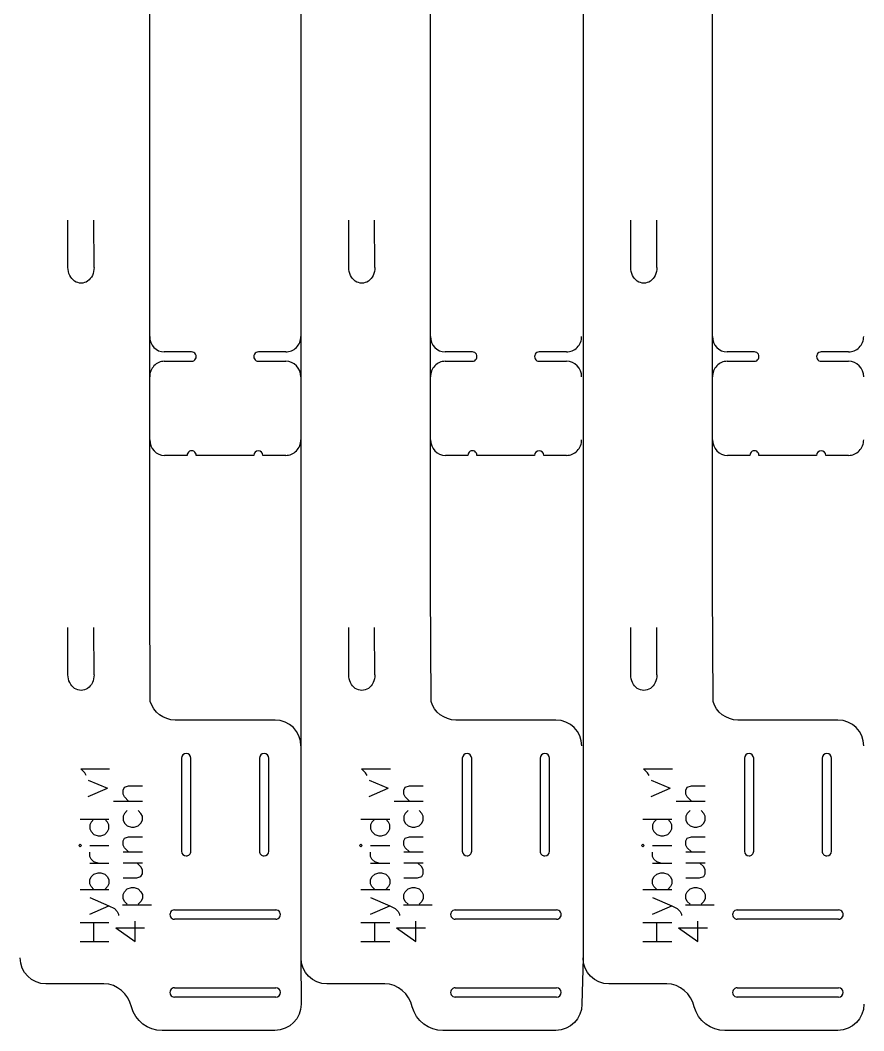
# Model space of a CAD drawing. Extents: x 8 to 984, y 25 to 710.
# Drawn here: x 658.8 to 821.2, y 321.2 to 515.8 of the extents above; entities that cross this region are included whole.
import ezdxf

# ---------------------------------------------------------------- set-up
doc = ezdxf.new("R2010")
doc.units = 0
doc.layers.add('Layer_1', color=7, linetype='CONTINUOUS')

msp = doc.modelspace()

# ---------------------------------------------------------------- linework, layer by layer
at = {"layer": 'Layer_1', "color": 7}
for p, q in [((683.7104, 406.469464), (683.7104, 656.655681)), ((737.79208, 406.469464), (737.79208, 656.655681)), ((792.10707, 406.469464), (792.10707, 656.655681)), ((712.847746, 531.722275), (712.847746, 343.774195)), ((767.162735, 531.722278), (767.162735, 343.774195)), ((691.780086, 451.933573), (686.519587, 451.933573)), ((709.899441, 451.933573), (704.638968, 451.933573)), ((745.861766, 451.933575), (740.601267, 451.933575)), ((763.981121, 451.933575), (758.720648, 451.933575)), ((800.176756, 451.933575), (794.916257, 451.933575)), ((818.29611, 451.933575), (813.035638, 451.933575)), ((686.519587, 450.133295), (691.780086, 450.133295)), ((704.638968, 450.133295), (709.899441, 450.133295)), ((740.601267, 450.133297), (745.861766, 450.133297)), ((758.720648, 450.133297), (763.981121, 450.133297)), ((794.916257, 450.133297), (800.176756, 450.133297)), ((813.035638, 450.133297), (818.29611, 450.133297)), ((690.904289, 432.029643), (686.586156, 432.029643)), ((703.762245, 432.030596), (692.656809, 432.030596)), ((709.899441, 432.030596), (705.515718, 432.030596)), ((744.985969, 432.029643), (740.667836, 432.029643)), ((757.843925, 432.030596), (746.738489, 432.030596)), ((763.981121, 432.030596), (759.597398, 432.030596)), ((799.300958, 432.029643), (794.982826, 432.029643)), ((812.158915, 432.030596), (801.053479, 432.030596)), ((818.29611, 432.030596), (813.912388, 432.030596)), ((683.821658, 384.59009), (683.7104, 406.469464)), ((737.903338, 384.590116), (737.79208, 406.469464)), ((792.218327, 384.590116), (792.10707, 406.469464)), ((707.842464, 381.076396), (688.608923, 381.076396)), ((761.924144, 381.076423), (742.690603, 381.076423)), ((816.239134, 381.076423), (797.005592, 381.076423)), ((712.847746, 343.774195), (712.847746, 335.267496)), ((767.162735, 343.774195), (767.162735, 335.267496)), ((712.847746, 335.267496), (712.877247, 326.37239)), ((767.162735, 335.267496), (766.958927, 326.37239)), ((674.905067, 330.270708), (663.7156, 330.273354)), ((728.986747, 330.270708), (717.79728, 330.273354)), ((783.301736, 330.270708), (772.112269, 330.273354)), ((707.834368, 321.310436), (686.077654, 321.266436)), ((761.916048, 321.310436), (740.159334, 321.266436)), ((816.231037, 321.310436), (794.474323, 321.266436))]:
    msp.add_line(p, q, dxfattribs=at)
at = {"layer": 'Layer_1', "color": 1}
for p, q in [((667.970205, 468.182138), (667.946658, 477.307458)), ((672.999908, 468.181741), (672.953156, 477.306453)), ((722.051885, 468.182138), (722.028338, 477.307458)), ((727.081588, 468.181741), (727.034836, 477.306453)), ((776.366875, 468.18214), (776.343327, 477.307461)), ((781.396578, 468.181744), (781.349826, 477.306455)), ((667.970205, 389.769652), (667.946658, 398.894973)), ((672.999908, 389.769255), (672.953156, 398.893967)), ((722.051885, 389.769652), (722.028338, 398.894973)), ((727.081588, 389.769255), (727.034836, 398.893967)), ((776.366875, 389.769652), (776.343327, 398.894973)), ((781.396578, 389.769255), (781.349826, 398.893967)), ((689.838388, 373.706692), (689.838388, 355.806677)), ((690.738369, 374.606673), (690.738369, 374.606673)), ((691.638375, 355.806677), (691.638375, 373.706692)), ((704.838385, 373.706692), (704.838385, 355.806677)), ((705.738391, 374.606673), (705.738391, 374.606673)), ((706.638372, 355.806677), (706.638372, 373.706692)), ((743.920068, 373.706692), (743.920068, 355.806677)), ((744.820049, 374.606673), (744.820049, 374.606673)), ((745.720055, 355.806677), (745.720055, 373.706692)), ((758.920065, 373.706692), (758.920065, 355.806677)), ((759.820071, 374.606673), (759.820071, 374.606673)), ((760.720052, 355.806677), (760.720052, 373.706692)), ((798.235058, 373.706692), (798.235058, 355.806677)), ((799.135038, 374.606673), (799.135038, 374.606673)), ((800.035045, 355.806677), (800.035045, 373.706692)), ((813.235054, 373.706692), (813.235054, 355.806677)), ((814.135061, 374.606673), (814.135061, 374.606673)), ((815.035041, 355.806677), (815.035041, 373.706692)), ((690.738369, 354.906671), (690.738369, 354.906671)), ((705.738391, 354.906671), (705.738391, 354.906671)), ((744.820049, 354.906671), (744.820049, 354.906671)), ((759.820071, 354.906671), (759.820071, 354.906671)), ((799.135038, 354.906671), (799.135038, 354.906671)), ((814.135061, 354.906671), (814.135061, 354.906671)), ((688.488378, 344.51979), (707.988382, 344.51979)), ((742.570058, 344.51979), (762.070062, 344.51979)), ((796.885048, 344.51979), (816.385051, 344.51979)), ((707.988382, 342.719751), (688.488378, 342.719751)), ((762.070062, 342.719751), (742.570058, 342.719751)), ((816.385051, 342.719751), (796.885048, 342.719751)), ((688.488378, 329.519794), (707.988382, 329.519794)), ((742.570058, 329.519794), (762.070062, 329.519794)), ((796.885048, 329.519794), (816.385051, 329.519794)), ((707.988382, 327.719781), (688.488378, 327.719781)), ((762.070062, 327.719781), (742.570058, 327.719781)), ((816.385051, 327.719781), (796.885048, 327.719781))]:
    msp.add_line(p, q, dxfattribs=at)
at = {"layer": 'Layer_1', "color": 5}
for p, q in [((671.216802, 370.906924), (670.423052, 371.700674)), ((670.423052, 371.700674), (675.979302, 371.700674)), ((725.298482, 370.906924), (724.504732, 371.700674)), ((724.504732, 371.700674), (730.060982, 371.700674)), ((779.613471, 370.906924), (778.819721, 371.700674)), ((778.819721, 371.700674), (784.375971, 371.700674)), ((671.481385, 370.377758), (671.216802, 370.906924)), ((725.563065, 370.377758), (725.298482, 370.906924)), ((779.878055, 370.377758), (779.613471, 370.906924)), ((671.86847, 369.515481), (675.572637, 367.927981)), ((671.86847, 366.340481), (675.572637, 367.927981)), ((678.58804, 367.593203), (678.852624, 368.122344)), ((678.852624, 368.122344), (679.646374, 368.386953)), ((679.646374, 368.386953), (682.292207, 368.386953)), ((725.95015, 369.515481), (729.654317, 367.927981)), ((725.95015, 366.340481), (729.654317, 367.927981)), ((732.66972, 367.593203), (732.934304, 368.122344)), ((732.934304, 368.122344), (733.728054, 368.386953)), ((733.728054, 368.386953), (736.373887, 368.386953)), ((780.26514, 369.515481), (783.969307, 367.927981)), ((780.26514, 366.340481), (783.969307, 367.927981)), ((786.98471, 367.593203), (787.249293, 368.122344)), ((787.249293, 368.122344), (788.043043, 368.386953)), ((788.043043, 368.386953), (790.688877, 368.386953)), ((678.58804, 366.799453), (678.58804, 367.593203)), ((678.852624, 366.270287), (678.58804, 366.799453)), ((679.646374, 365.476537), (678.852624, 366.270287)), ((732.66972, 366.799453), (732.66972, 367.593203)), ((732.934304, 366.270287), (732.66972, 366.799453)), ((733.728054, 365.476537), (732.934304, 366.270287)), ((786.98471, 366.799453), (786.98471, 367.593203)), ((787.249293, 366.270287), (786.98471, 366.799453)), ((788.043043, 365.476537), (787.249293, 366.270287)), ((676.735957, 365.476537), (682.292207, 365.476537)), ((730.817637, 365.476537), (736.373887, 365.476537)), ((785.132627, 365.476537), (790.688877, 365.476537)), ((670.311821, 361.964272), (675.868071, 361.964272)), ((672.957654, 361.964272), (672.428487, 361.435106)), ((675.603488, 361.435106), (675.074321, 361.964272)), ((678.852624, 363.095287), (678.58804, 362.566094)), ((678.58804, 362.566094), (678.58804, 361.772344)), ((679.38179, 363.624453), (678.852624, 363.095287)), ((682.027624, 363.095287), (681.498457, 363.624453)), ((682.292207, 362.566094), (682.027624, 363.095287)), ((682.292207, 361.772344), (682.292207, 362.566094)), ((724.393501, 361.964272), (729.949751, 361.964272)), ((727.039334, 361.964272), (726.510168, 361.435106)), ((729.685168, 361.435106), (729.156001, 361.964272)), ((732.934304, 363.095287), (732.66972, 362.566094)), ((732.66972, 362.566094), (732.66972, 361.772344)), ((733.46347, 363.624453), (732.934304, 363.095287)), ((736.109304, 363.095287), (735.580137, 363.624453)), ((736.373887, 362.566094), (736.109304, 363.095287)), ((736.373887, 361.772344), (736.373887, 362.566094)), ((778.70849, 361.964272), (784.26474, 361.964272)), ((781.354324, 361.964272), (780.825157, 361.435106)), ((784.000157, 361.435106), (783.47099, 361.964272)), ((787.249293, 363.095287), (786.98471, 362.566094)), ((786.98471, 362.566094), (786.98471, 361.772344)), ((787.77846, 363.624453), (787.249293, 363.095287)), ((790.424293, 363.095287), (789.895127, 363.624453)), ((790.688877, 362.566094), (790.424293, 363.095287)), ((790.688877, 361.772344), (790.688877, 362.566094)), ((672.428487, 361.435106), (672.163904, 360.905913)), ((672.163904, 360.905913), (672.163904, 360.112163)), ((672.163904, 360.112163), (672.428487, 359.583022)), ((675.868071, 360.905913), (675.603488, 361.435106)), ((675.603488, 359.583022), (675.868071, 360.112163)), ((675.868071, 360.112163), (675.868071, 360.905913)), ((678.58804, 361.772344), (678.852624, 361.243203)), ((678.852624, 361.243203), (679.38179, 360.714037)), ((679.38179, 360.714037), (680.17554, 360.449453)), ((680.17554, 360.449453), (680.704707, 360.449453)), ((680.704707, 360.449453), (681.498457, 360.714037)), ((681.498457, 360.714037), (682.027624, 361.243203)), ((682.027624, 361.243203), (682.292207, 361.772344)), ((726.510168, 361.435106), (726.245584, 360.905913)), ((726.245584, 360.905913), (726.245584, 360.112163)), ((726.245584, 360.112163), (726.510168, 359.583022)), ((729.949751, 360.905913), (729.685168, 361.435106)), ((729.685168, 359.583022), (729.949751, 360.112163)), ((729.949751, 360.112163), (729.949751, 360.905913)), ((732.66972, 361.772344), (732.934304, 361.243203)), ((732.934304, 361.243203), (733.46347, 360.714037)), ((733.46347, 360.714037), (734.25722, 360.449453)), ((734.25722, 360.449453), (734.786387, 360.449453)), ((734.786387, 360.449453), (735.580137, 360.714037)), ((735.580137, 360.714037), (736.109304, 361.243203)), ((736.109304, 361.243203), (736.373887, 361.772344)), ((780.825157, 361.435106), (780.560574, 360.905913)), ((780.560574, 360.905913), (780.560574, 360.112163)), ((780.560574, 360.112163), (780.825157, 359.583022)), ((784.26474, 360.905913), (784.000157, 361.435106)), ((784.000157, 359.583022), (784.26474, 360.112163)), ((784.26474, 360.112163), (784.26474, 360.905913)), ((786.98471, 361.772344), (787.249293, 361.243203)), ((787.249293, 361.243203), (787.77846, 360.714037)), ((787.77846, 360.714037), (788.57221, 360.449453)), ((788.57221, 360.449453), (789.101377, 360.449453)), ((789.101377, 360.449453), (789.895127, 360.714037)), ((789.895127, 360.714037), (790.424293, 361.243203)), ((790.424293, 361.243203), (790.688877, 361.772344)), ((672.428487, 359.583022), (672.957654, 359.053856)), ((672.957654, 359.053856), (673.751404, 358.789272)), ((673.751404, 358.789272), (674.280571, 358.789272)), ((674.280571, 358.789272), (675.074321, 359.053856)), ((675.074321, 359.053856), (675.603488, 359.583022)), ((678.58804, 357.803594), (678.852624, 358.332787)), ((678.852624, 358.332787), (679.646374, 358.597344)), ((679.646374, 358.597344), (682.292207, 358.597344)), ((726.510168, 359.583022), (727.039334, 359.053856)), ((727.039334, 359.053856), (727.833084, 358.789272)), ((727.833084, 358.789272), (728.362251, 358.789272)), ((728.362251, 358.789272), (729.156001, 359.053856)), ((729.156001, 359.053856), (729.685168, 359.583022)), ((732.66972, 357.803594), (732.934304, 358.332787)), ((732.934304, 358.332787), (733.728054, 358.597344)), ((733.728054, 358.597344), (736.373887, 358.597344)), ((780.825157, 359.583022), (781.354324, 359.053856)), ((781.354324, 359.053856), (782.148074, 358.789272)), ((782.148074, 358.789272), (782.67724, 358.789272)), ((782.67724, 358.789272), (783.47099, 359.053856)), ((783.47099, 359.053856), (784.000157, 359.583022)), ((786.98471, 357.803594), (787.249293, 358.332787)), ((787.249293, 358.332787), (788.043043, 358.597344)), ((788.043043, 358.597344), (790.688877, 358.597344)), ((670.311821, 357.201772), (670.047238, 356.937163)), ((670.047238, 356.937163), (670.311821, 356.672606)), ((670.576404, 356.937163), (670.311821, 357.201772)), ((670.311821, 356.672606), (670.576404, 356.937163)), ((672.163904, 356.937163), (675.868071, 356.937163)), ((678.58804, 357.009844), (678.58804, 357.803594)), ((678.852624, 356.480703), (678.58804, 357.009844)), ((679.646374, 355.686953), (678.852624, 356.480703)), ((724.393501, 357.201772), (724.128918, 356.937163)), ((724.128918, 356.937163), (724.393501, 356.672606)), ((724.658084, 356.937163), (724.393501, 357.201772)), ((724.393501, 356.672606), (724.658084, 356.937163)), ((726.245584, 356.937163), (729.949751, 356.937163)), ((732.66972, 357.009844), (732.66972, 357.803594)), ((732.934304, 356.480703), (732.66972, 357.009844)), ((733.728054, 355.686953), (732.934304, 356.480703)), ((778.70849, 357.201772), (778.443907, 356.937163)), ((778.443907, 356.937163), (778.70849, 356.672606)), ((778.973074, 356.937163), (778.70849, 357.201772)), ((778.70849, 356.672606), (778.973074, 356.937163)), ((780.560574, 356.937163), (784.26474, 356.937163)), ((786.98471, 357.009844), (786.98471, 357.803594)), ((787.249293, 356.480703), (786.98471, 357.009844)), ((788.043043, 355.686953), (787.249293, 356.480703)), ((672.163904, 354.820522), (672.163904, 355.614272)), ((672.428487, 354.291356), (672.163904, 354.820522)), ((672.957654, 353.762163), (672.428487, 354.291356)), ((678.58804, 355.686953), (682.292207, 355.686953)), ((726.245584, 354.820522), (726.245584, 355.614272)), ((726.510168, 354.291356), (726.245584, 354.820522)), ((727.039334, 353.762163), (726.510168, 354.291356)), ((732.66972, 355.686953), (736.373887, 355.686953)), ((780.560574, 354.820522), (780.560574, 355.614272)), ((780.825157, 354.291356), (780.560574, 354.820522)), ((781.354324, 353.762163), (780.825157, 354.291356)), ((786.98471, 355.686953), (790.688877, 355.686953)), ((672.163904, 353.497606), (675.868071, 353.497606)), ((673.751404, 353.497606), (672.957654, 353.762163)), ((678.58804, 353.570287), (682.292207, 353.570287)), ((682.027624, 352.776537), (681.233874, 353.570287)), ((682.292207, 352.247344), (682.027624, 352.776537)), ((682.292207, 351.453594), (682.292207, 352.247344)), ((726.245584, 353.497606), (729.949751, 353.497606)), ((727.833084, 353.497606), (727.039334, 353.762163)), ((732.66972, 353.570287), (736.373887, 353.570287)), ((736.109304, 352.776537), (735.315554, 353.570287)), ((736.373887, 352.247344), (736.109304, 352.776537)), ((736.373887, 351.453594), (736.373887, 352.247344)), ((780.560574, 353.497606), (784.26474, 353.497606)), ((782.148074, 353.497606), (781.354324, 353.762163)), ((786.98471, 353.570287), (790.688877, 353.570287)), ((790.424293, 352.776537), (789.630543, 353.570287)), ((790.688877, 352.247344), (790.424293, 352.776537)), ((790.688877, 351.453594), (790.688877, 352.247344)), ((672.163904, 350.322606), (672.428487, 350.851772)), ((672.163904, 349.528856), (672.163904, 350.322606)), ((672.428487, 350.851772), (672.957654, 351.380913)), ((672.957654, 351.380913), (673.751404, 351.645522)), ((673.751404, 351.645522), (674.280571, 351.645522)), ((674.280571, 351.645522), (675.074321, 351.380913)), ((675.074321, 351.380913), (675.603488, 350.851772)), ((675.603488, 350.851772), (675.868071, 350.322606)), ((675.868071, 350.322606), (675.868071, 349.528856)), ((678.58804, 350.659844), (681.233874, 350.659844)), ((681.233874, 350.659844), (682.027624, 350.924453)), ((682.027624, 350.924453), (682.292207, 351.453594)), ((726.245584, 350.322606), (726.510168, 350.851772)), ((726.245584, 349.528856), (726.245584, 350.322606)), ((726.510168, 350.851772), (727.039334, 351.380913)), ((727.039334, 351.380913), (727.833084, 351.645522)), ((727.833084, 351.645522), (728.362251, 351.645522)), ((728.362251, 351.645522), (729.156001, 351.380913)), ((729.156001, 351.380913), (729.685168, 350.851772)), ((729.685168, 350.851772), (729.949751, 350.322606)), ((729.949751, 350.322606), (729.949751, 349.528856)), ((732.66972, 350.659844), (735.315554, 350.659844)), ((735.315554, 350.659844), (736.109304, 350.924453)), ((736.109304, 350.924453), (736.373887, 351.453594)), ((780.560574, 350.322606), (780.825157, 350.851772)), ((780.560574, 349.528856), (780.560574, 350.322606)), ((780.825157, 350.851772), (781.354324, 351.380913)), ((781.354324, 351.380913), (782.148074, 351.645522)), ((782.148074, 351.645522), (782.67724, 351.645522)), ((782.67724, 351.645522), (783.47099, 351.380913)), ((783.47099, 351.380913), (784.000157, 350.851772)), ((784.000157, 350.851772), (784.26474, 350.322606)), ((784.26474, 350.322606), (784.26474, 349.528856)), ((786.98471, 350.659844), (789.630543, 350.659844)), ((789.630543, 350.659844), (790.424293, 350.924453)), ((790.424293, 350.924453), (790.688877, 351.453594)), ((670.311821, 348.470522), (675.868071, 348.470522)), ((672.428487, 348.999663), (672.163904, 349.528856)), ((672.957654, 348.470522), (672.428487, 348.999663)), ((675.603488, 348.999663), (675.074321, 348.470522)), ((675.868071, 349.528856), (675.603488, 348.999663)), ((678.852624, 348.014037), (679.38179, 348.543203)), ((679.38179, 348.543203), (680.17554, 348.807787)), ((680.17554, 348.807787), (680.704707, 348.807787)), ((680.704707, 348.807787), (681.498457, 348.543203)), ((681.498457, 348.543203), (682.027624, 348.014037)), ((724.393501, 348.470522), (729.949751, 348.470522)), ((726.510168, 348.999663), (726.245584, 349.528856)), ((727.039334, 348.470522), (726.510168, 348.999663)), ((729.685168, 348.999663), (729.156001, 348.470522)), ((729.949751, 349.528856), (729.685168, 348.999663)), ((732.934304, 348.014037), (733.46347, 348.543203)), ((733.46347, 348.543203), (734.25722, 348.807787)), ((734.25722, 348.807787), (734.786387, 348.807787)), ((734.786387, 348.807787), (735.580137, 348.543203)), ((735.580137, 348.543203), (736.109304, 348.014037)), ((778.70849, 348.470522), (784.26474, 348.470522)), ((780.825157, 348.999663), (780.560574, 349.528856)), ((781.354324, 348.470522), (780.825157, 348.999663)), ((784.000157, 348.999663), (783.47099, 348.470522)), ((784.26474, 349.528856), (784.000157, 348.999663)), ((787.249293, 348.014037), (787.77846, 348.543203)), ((787.77846, 348.543203), (788.57221, 348.807787)), ((788.57221, 348.807787), (789.101377, 348.807787)), ((789.101377, 348.807787), (789.895127, 348.543203)), ((789.895127, 348.543203), (790.424293, 348.014037)), ((672.163904, 346.883022), (675.868071, 345.295522)), ((678.58804, 347.484844), (678.852624, 348.014037)), ((678.58804, 346.691094), (678.58804, 347.484844)), ((678.852624, 346.161953), (678.58804, 346.691094)), ((682.027624, 348.014037), (682.292207, 347.484844)), ((682.292207, 346.691094), (682.027624, 346.161953)), ((682.292207, 347.484844), (682.292207, 346.691094)), ((726.245584, 346.883022), (729.949751, 345.295522)), ((732.66972, 347.484844), (732.934304, 348.014037)), ((732.66972, 346.691094), (732.66972, 347.484844)), ((732.934304, 346.161953), (732.66972, 346.691094)), ((736.109304, 348.014037), (736.373887, 347.484844)), ((736.373887, 346.691094), (736.109304, 346.161953)), ((736.373887, 347.484844), (736.373887, 346.691094)), ((780.560574, 346.883022), (784.26474, 345.295522)), ((786.98471, 347.484844), (787.249293, 348.014037)), ((786.98471, 346.691094), (786.98471, 347.484844)), ((787.249293, 346.161953), (786.98471, 346.691094)), ((790.424293, 348.014037), (790.688877, 347.484844)), ((790.688877, 346.691094), (790.424293, 346.161953)), ((790.688877, 347.484844), (790.688877, 346.691094)), ((672.163904, 343.708022), (675.868071, 345.295522)), ((675.868071, 345.295522), (676.926404, 344.766356)), ((676.926404, 344.766356), (677.455571, 344.237163)), ((678.47681, 345.521529), (684.03306, 345.521529)), ((679.38179, 345.632787), (678.852624, 346.161953)), ((682.027624, 346.161953), (681.498457, 345.632787)), ((726.245584, 343.708022), (729.949751, 345.295522)), ((729.949751, 345.295522), (731.008084, 344.766356)), ((731.008084, 344.766356), (731.537251, 344.237163)), ((732.55849, 345.521529), (738.11474, 345.521529)), ((733.46347, 345.632787), (732.934304, 346.161953)), ((736.109304, 346.161953), (735.580137, 345.632787)), ((780.560574, 343.708022), (784.26474, 345.295522)), ((784.26474, 345.295522), (785.323074, 344.766356)), ((785.323074, 344.766356), (785.85224, 344.237163)), ((786.873479, 345.521529), (792.429729, 345.521529)), ((787.77846, 345.632787), (787.249293, 346.161953)), ((790.424293, 346.161953), (789.895127, 345.632787)), ((677.455571, 344.237163), (677.720154, 343.708022)), ((677.720154, 343.708022), (677.720154, 343.443413)), ((731.537251, 344.237163), (731.801834, 343.708022)), ((731.801834, 343.708022), (731.801834, 343.443413)), ((785.85224, 344.237163), (786.116824, 343.708022)), ((786.116824, 343.708022), (786.116824, 343.443413)), ((670.311821, 342.120522), (675.868071, 342.120522)), ((672.957654, 338.416356), (672.957654, 342.120522)), ((677.180907, 341.047425), (680.885074, 338.401565)), ((677.180907, 341.047425), (682.737157, 341.047425)), ((680.885074, 338.401565), (680.885074, 342.370315)), ((724.393501, 342.120522), (729.949751, 342.120522)), ((727.039334, 338.416356), (727.039334, 342.120522)), ((731.262587, 341.047425), (734.966754, 338.401565)), ((731.262587, 341.047425), (736.818837, 341.047425)), ((734.966754, 338.401565), (734.966754, 342.370315)), ((778.70849, 342.120522), (784.26474, 342.120522)), ((781.354324, 338.416356), (781.354324, 342.120522)), ((785.577576, 341.047425), (789.281743, 338.401565)), ((785.577576, 341.047425), (791.133826, 341.047425)), ((789.281743, 338.401565), (789.281743, 342.370315)), ((670.311821, 338.416356), (675.868071, 338.416356)), ((724.393501, 338.416356), (729.949751, 338.416356)), ((778.70849, 338.416356), (784.26474, 338.416356))]:
    msp.add_line(p, q, dxfattribs=at)
at = {"layer": 'Layer_1', "color": 1}
for points in [[(669.227479, 465.579696), (668.449366, 466.116139), (667.970205, 467.107559), (667.970205, 468.180471)], [(672.999908, 468.180444), (672.999908, 467.107506), (672.520562, 466.116139), (671.742423, 465.579696)], [(723.309159, 465.579696), (722.531046, 466.116139), (722.051885, 467.107559), (722.051885, 468.180471)], [(727.081588, 468.180444), (727.081588, 467.107506), (726.602242, 466.116139), (725.824103, 465.579696)], [(777.624149, 465.579699), (776.846035, 466.116142), (776.366875, 467.107562), (776.366875, 468.180474)], [(781.396578, 468.180447), (781.396578, 467.107509), (780.917232, 466.116142), (780.139093, 465.579699)], [(671.742423, 465.579696), (670.96431, 465.043227), (670.005619, 465.043227), (669.227479, 465.579696)], [(725.824103, 465.579696), (725.04599, 465.043227), (724.087299, 465.043227), (723.309159, 465.579696)], [(780.139093, 465.579699), (779.360979, 465.04323), (778.402288, 465.04323), (777.624149, 465.579699)], [(669.227479, 387.167211), (668.449339, 387.703653), (667.970205, 388.695074), (667.970205, 389.767985)], [(672.999908, 389.767933), (672.999908, 388.695021), (672.520562, 387.703653), (671.742423, 387.167211)], [(723.309159, 387.167211), (722.531019, 387.703653), (722.051885, 388.695074), (722.051885, 389.767985)], [(727.081588, 389.767933), (727.081588, 388.695021), (726.602242, 387.703653), (725.824103, 387.167211)], [(777.624149, 387.167211), (776.846009, 387.703653), (776.366875, 388.695074), (776.366875, 389.767985)], [(781.396578, 389.767933), (781.396578, 388.695021), (780.917232, 387.703653), (780.139093, 387.167211)], [(671.742423, 387.167211), (670.96431, 386.630741), (670.005619, 386.630741), (669.227479, 387.167211)], [(725.824103, 387.167211), (725.04599, 386.630741), (724.087299, 386.630741), (723.309159, 387.167211)], [(780.139093, 387.167211), (779.360979, 386.630741), (778.402288, 386.630741), (777.624149, 387.167211)], [(690.738369, 374.606673), (690.241322, 374.606646), (689.838388, 374.203712), (689.838388, 373.706692)], [(691.638375, 373.706692), (691.638349, 374.203739), (691.235415, 374.606673), (690.738369, 374.606673)], [(705.738391, 374.606673), (705.241345, 374.606673), (704.838385, 374.203739), (704.838385, 373.706692)], [(706.638372, 373.706692), (706.638345, 374.203712), (706.235411, 374.606646), (705.738391, 374.606673)], [(744.820049, 374.606673), (744.323002, 374.606646), (743.920068, 374.203712), (743.920068, 373.706692)], [(745.720055, 373.706692), (745.720029, 374.203739), (745.317095, 374.606673), (744.820049, 374.606673)], [(759.820071, 374.606673), (759.323025, 374.606673), (758.920065, 374.203739), (758.920065, 373.706692)], [(760.720052, 373.706692), (760.720025, 374.203712), (760.317091, 374.606646), (759.820071, 374.606673)], [(799.135038, 374.606673), (798.637992, 374.606646), (798.235058, 374.203712), (798.235058, 373.706692)], [(800.035045, 373.706692), (800.035018, 374.203739), (799.632084, 374.606673), (799.135038, 374.606673)], [(814.135061, 374.606673), (813.638015, 374.606673), (813.235054, 374.203739), (813.235054, 373.706692)], [(815.035041, 373.706692), (815.035015, 374.203712), (814.632081, 374.606646), (814.135061, 374.606673)], [(689.838388, 355.806677), (689.838388, 355.309605), (690.241322, 354.906671), (690.738369, 354.906671)], [(690.738369, 354.906671), (690.977049, 354.906644), (691.205967, 355.001471), (691.374771, 355.170249)], [(691.374771, 355.170249), (691.543549, 355.339053), (691.638375, 355.56797), (691.638375, 355.806677)], [(704.838385, 355.806677), (704.838385, 355.56797), (704.933185, 355.339053), (705.101989, 355.170249)], [(705.101989, 355.170249), (705.270767, 355.001471), (705.499684, 354.906644), (705.738391, 354.906671)], [(705.738391, 354.906671), (706.235438, 354.906671), (706.638372, 355.309605), (706.638372, 355.806677)], [(743.920068, 355.806677), (743.920068, 355.309605), (744.323002, 354.906671), (744.820049, 354.906671)], [(744.820049, 354.906671), (745.058729, 354.906644), (745.287647, 355.001471), (745.456451, 355.170249)], [(745.456451, 355.170249), (745.625229, 355.339053), (745.720055, 355.56797), (745.720055, 355.806677)], [(758.920065, 355.806677), (758.920065, 355.56797), (759.014865, 355.339053), (759.183669, 355.170249)], [(759.183669, 355.170249), (759.352447, 355.001471), (759.581364, 354.906644), (759.820071, 354.906671)], [(759.820071, 354.906671), (760.317118, 354.906671), (760.720052, 355.309605), (760.720052, 355.806677)], [(798.235058, 355.806677), (798.235058, 355.309605), (798.637992, 354.906671), (799.135038, 354.906671)], [(799.135038, 354.906671), (799.373719, 354.906644), (799.602636, 355.001471), (799.77144, 355.170249)], [(799.77144, 355.170249), (799.940218, 355.339053), (800.035045, 355.56797), (800.035045, 355.806677)], [(813.235054, 355.806677), (813.235054, 355.56797), (813.329855, 355.339053), (813.498659, 355.170249)], [(813.498659, 355.170249), (813.667436, 355.001471), (813.896354, 354.906644), (814.135061, 354.906671)], [(814.135061, 354.906671), (814.632107, 354.906671), (815.035041, 355.309605), (815.035041, 355.806677)], [(688.488378, 344.51979), (688.16683, 344.51979), (687.869703, 344.348235), (687.708942, 344.069761)], [(708.767791, 344.069761), (708.60703, 344.348235), (708.309903, 344.51979), (707.988382, 344.51979)], [(742.570058, 344.51979), (742.24851, 344.51979), (741.951383, 344.348235), (741.790622, 344.069761)], [(762.849471, 344.069761), (762.68871, 344.348235), (762.391583, 344.51979), (762.070062, 344.51979)], [(796.885048, 344.51979), (796.5635, 344.51979), (796.266373, 344.348235), (796.105612, 344.069761)], [(817.164461, 344.069761), (817.0037, 344.348235), (816.706573, 344.51979), (816.385051, 344.51979)], [(687.708942, 344.069761), (687.548181, 343.791313), (687.548181, 343.448228), (687.708942, 343.16978)], [(687.708942, 343.16978), (687.869703, 342.891306), (688.16683, 342.719751), (688.488378, 342.719751)], [(707.988382, 342.719751), (708.309903, 342.719751), (708.60703, 342.891306), (708.767791, 343.16978)], [(708.767791, 343.16978), (708.928579, 343.448228), (708.928579, 343.791313), (708.767791, 344.069761)], [(741.790622, 344.069761), (741.629861, 343.791313), (741.629861, 343.448228), (741.790622, 343.16978)], [(741.790622, 343.16978), (741.951383, 342.891306), (742.24851, 342.719751), (742.570058, 342.719751)], [(762.070062, 342.719751), (762.391583, 342.719751), (762.68871, 342.891306), (762.849471, 343.16978)], [(762.849471, 343.16978), (763.010259, 343.448228), (763.010259, 343.791313), (762.849471, 344.069761)], [(796.105612, 344.069761), (795.944851, 343.791313), (795.944851, 343.448228), (796.105612, 343.16978)], [(796.105612, 343.16978), (796.266373, 342.891306), (796.5635, 342.719751), (796.885048, 342.719751)], [(816.385051, 342.719751), (816.706573, 342.719751), (817.0037, 342.891306), (817.164461, 343.16978)], [(817.164461, 343.16978), (817.325248, 343.448228), (817.325248, 343.791313), (817.164461, 344.069761)], [(687.708942, 329.069791), (687.548181, 328.791317), (687.548181, 328.448231), (687.708942, 328.169784)], [(688.488378, 329.519794), (688.16683, 329.519794), (687.869703, 329.348238), (687.708942, 329.069791)], [(708.888388, 328.619787), (708.888388, 329.116834), (708.485428, 329.519794), (707.988382, 329.519794)], [(741.790622, 329.069791), (741.629861, 328.791317), (741.629861, 328.448231), (741.790622, 328.169784)], [(742.570058, 329.519794), (742.24851, 329.519794), (741.951383, 329.348238), (741.790622, 329.069791)], [(762.970068, 328.619787), (762.970068, 329.116834), (762.567108, 329.519794), (762.070062, 329.519794)], [(796.105612, 329.069791), (795.944851, 328.791317), (795.944851, 328.448231), (796.105612, 328.169784)], [(796.885048, 329.519794), (796.5635, 329.519794), (796.266373, 329.348238), (796.105612, 329.069791)], [(817.285058, 328.619787), (817.285058, 329.116834), (816.882097, 329.519794), (816.385051, 329.519794)], [(687.708942, 328.169784), (687.869703, 327.89131), (688.16683, 327.719781), (688.488378, 327.719781)], [(707.988382, 327.719781), (708.485428, 327.719781), (708.888388, 328.122715), (708.888388, 328.619787)], [(741.790622, 328.169784), (741.951383, 327.89131), (742.24851, 327.719781), (742.570058, 327.719781)], [(762.070062, 327.719781), (762.567108, 327.719781), (762.970068, 328.122715), (762.970068, 328.619787)], [(796.105612, 328.169784), (796.266373, 327.89131), (796.5635, 327.719781), (796.885048, 327.719781)], [(816.385051, 327.719781), (816.882097, 327.719781), (817.285058, 328.122715), (817.285058, 328.619787)]]:
    msp.add_open_spline(points, degree=3, dxfattribs=at)
at = {"layer": 'Layer_1', "color": 7}
for points in [[(683.706008, 454.936408), (683.706008, 453.278291), (684.966774, 451.934126), (686.521995, 451.934128)], [(711.965942, 452.812384), (712.514, 453.375078), (712.821922, 454.138256), (712.821922, 454.934027)], [(737.787688, 454.936411), (737.787688, 453.278294), (739.048454, 451.934128), (740.603675, 451.934131)], [(766.047622, 452.812386), (766.59568, 453.375081), (766.903602, 454.138258), (766.903602, 454.93403)], [(792.102678, 454.936411), (792.102678, 453.278294), (793.363444, 451.934128), (794.918665, 451.934131)], [(820.362612, 452.812386), (820.91067, 453.375081), (821.218592, 454.138258), (821.218592, 454.93403)], [(692.539361, 451.483503), (692.382754, 451.762006), (692.0933, 451.933573), (691.780086, 451.933573)], [(692.539361, 450.583364), (692.695968, 450.861867), (692.695968, 451.205), (692.539361, 451.483503)], [(703.879667, 451.483503), (703.72306, 451.205), (703.72306, 450.861867), (703.879667, 450.583364)], [(704.638968, 451.933573), (704.325728, 451.933573), (704.0363, 451.762006), (703.879667, 451.483503)], [(709.899441, 451.933573), (710.674511, 451.93357), (711.417858, 452.249689), (711.965942, 452.812384)], [(746.621041, 451.483506), (746.464434, 451.762009), (746.17498, 451.933575), (745.861766, 451.933575)], [(746.621041, 450.583367), (746.777648, 450.86187), (746.777648, 451.205003), (746.621041, 451.483506)], [(757.961347, 451.483506), (757.80474, 451.205003), (757.80474, 450.86187), (757.961347, 450.583367)], [(758.720648, 451.933575), (758.407408, 451.933575), (758.11798, 451.762009), (757.961347, 451.483506)], [(763.981121, 451.933575), (764.756191, 451.933573), (765.499538, 452.249691), (766.047622, 452.812386)], [(800.93603, 451.483506), (800.779424, 451.762009), (800.489969, 451.933575), (800.176756, 451.933575)], [(800.93603, 450.583367), (801.092637, 450.86187), (801.092637, 451.205003), (800.93603, 451.483506)], [(812.276337, 451.483506), (812.11973, 451.205003), (812.11973, 450.86187), (812.276337, 450.583367)], [(813.035638, 451.933575), (812.722398, 451.933575), (812.43297, 451.762009), (812.276337, 451.483506)], [(818.29611, 451.933575), (819.071181, 451.933573), (819.814527, 452.249691), (820.362612, 452.812386)], [(686.521995, 450.132766), (685.775129, 450.132768), (685.058876, 449.816454), (684.530767, 449.25341)], [(691.780086, 450.133295), (692.0933, 450.133295), (692.382754, 450.304861), (692.539361, 450.583364)], [(703.879667, 450.583364), (704.0363, 450.304861), (704.325728, 450.133295), (704.638968, 450.133295)], [(712.821922, 447.132867), (712.821896, 448.789963), (711.513478, 450.133297), (709.899441, 450.133295)], [(740.603675, 450.132768), (739.856809, 450.132771), (739.140556, 449.816456), (738.612447, 449.253412)], [(745.861766, 450.133297), (746.17498, 450.133297), (746.464434, 450.304864), (746.621041, 450.583367)], [(757.961347, 450.583367), (758.11798, 450.304864), (758.407408, 450.133297), (758.720648, 450.133297)], [(766.903602, 447.132869), (766.903576, 448.789965), (765.595158, 450.1333), (763.981121, 450.133297)], [(794.918665, 450.132768), (794.171799, 450.132771), (793.455545, 449.816456), (792.927437, 449.253412)], [(800.176756, 450.133297), (800.489969, 450.133297), (800.779424, 450.304864), (800.93603, 450.583367)], [(812.276337, 450.583367), (812.43297, 450.304864), (812.722398, 450.133297), (813.035638, 450.133297)], [(821.218592, 447.132869), (821.218565, 448.789965), (819.910148, 450.1333), (818.29611, 450.133297)], [(684.530767, 449.25341), (684.002685, 448.690368), (683.706008, 447.92672), (683.706008, 447.130459)], [(738.612447, 449.253412), (738.084365, 448.690371), (737.787688, 447.926723), (737.787688, 447.130462)], [(792.927437, 449.253412), (792.399355, 448.690371), (792.102678, 447.926723), (792.102678, 447.130462)], [(683.707437, 435.032003), (683.70741, 433.373832), (684.996275, 432.029643), (686.586156, 432.029643)], [(711.965942, 432.909383), (712.514, 433.472099), (712.821922, 434.235263), (712.821922, 435.03105)], [(737.789117, 435.032003), (737.78909, 433.373859), (739.077955, 432.029643), (740.667836, 432.029643)], [(766.047622, 432.909409), (766.59568, 433.472099), (766.903602, 434.235263), (766.903602, 435.03105)], [(792.104106, 435.032003), (792.10408, 433.373859), (793.392945, 432.029643), (794.982826, 432.029643)], [(820.362612, 432.909409), (820.91067, 433.472099), (821.218592, 434.235263), (821.218592, 435.03105)], [(691.341671, 432.810138), (691.070421, 432.649324), (690.90331, 432.35217), (690.90331, 432.030596)], [(692.218421, 432.810138), (691.94717, 432.970925), (691.612949, 432.970925), (691.341671, 432.810138)], [(692.656783, 432.030596), (692.656783, 432.35217), (692.489699, 432.649324), (692.218421, 432.810138)], [(704.638968, 432.927004), (704.156183, 432.927004), (703.764229, 432.526266), (703.762245, 432.030596)], [(705.515718, 432.030596), (705.513072, 432.526266), (705.12178, 432.927004), (704.638968, 432.927004)], [(709.899441, 432.030596), (710.674511, 432.030569), (711.417858, 432.346693), (711.965942, 432.909383)], [(745.423351, 432.810138), (745.152101, 432.649324), (744.98499, 432.35217), (744.98499, 432.030596)], [(746.300101, 432.810138), (746.02885, 432.970925), (745.694629, 432.970925), (745.423351, 432.810138)], [(746.738463, 432.030596), (746.738463, 432.35217), (746.571379, 432.649324), (746.300101, 432.810138)], [(758.720648, 432.927004), (758.237863, 432.927004), (757.845909, 432.526266), (757.843925, 432.030596)], [(759.597398, 432.030596), (759.594752, 432.526266), (759.20346, 432.927004), (758.720648, 432.927004)], [(763.981121, 432.030596), (764.756191, 432.030596), (765.499538, 432.346693), (766.047622, 432.909409)], [(799.738341, 432.810138), (799.46709, 432.649324), (799.299979, 432.35217), (799.299979, 432.030596)], [(800.615091, 432.810138), (800.34384, 432.970925), (800.009618, 432.970925), (799.738341, 432.810138)], [(801.053452, 432.030596), (801.053452, 432.35217), (800.886368, 432.649324), (800.615091, 432.810138)], [(813.035638, 432.927004), (812.552853, 432.927004), (812.160899, 432.526266), (812.158915, 432.030596)], [(813.912388, 432.030596), (813.909742, 432.526266), (813.51845, 432.927004), (813.035638, 432.927004)], [(818.29611, 432.030596), (819.071181, 432.030596), (819.814527, 432.346693), (820.362612, 432.909409)], [(688.608922, 381.071449), (686.332421, 381.071449), (684.423823, 382.578806), (683.814884, 384.65314)], [(742.690603, 381.071449), (740.414101, 381.071449), (738.505503, 382.578833), (737.896564, 384.65314)], [(797.005592, 381.071449), (794.729091, 381.071449), (792.820492, 382.578833), (792.211554, 384.65314)], [(712.842719, 376.07601), (712.842719, 378.846065), (710.612466, 381.076396), (707.842464, 381.076396)], [(766.924399, 376.07601), (766.924399, 378.846065), (764.694146, 381.076423), (761.924144, 381.076423)], [(821.239388, 376.07601), (821.239388, 378.846065), (819.009136, 381.076423), (816.239134, 381.076423)], [(663.766347, 330.26703), (660.996344, 330.26703), (658.766621, 332.4967), (658.766621, 335.266729)], [(717.848027, 330.26703), (715.078024, 330.26703), (712.848301, 332.4967), (712.848301, 335.266729)], [(772.163016, 330.26703), (769.393014, 330.26703), (767.163291, 332.4967), (767.163291, 335.266729)], [(680.189801, 325.839863), (679.631187, 328.292551), (677.411385, 330.302035), (674.905067, 330.270708)], [(734.271481, 325.839863), (733.712867, 328.292551), (731.493065, 330.302035), (728.986747, 330.270708)], [(788.586471, 325.839863), (788.027856, 328.292551), (785.808055, 330.302035), (783.301736, 330.270708)], [(686.077654, 321.266436), (683.460978, 321.242888), (680.869304, 323.167044), (680.189801, 325.839863)], [(712.877247, 326.37239), (712.877247, 323.602388), (710.647021, 321.37219), (707.834368, 321.310436)], [(740.159334, 321.266436), (737.542658, 321.242888), (734.950984, 323.167044), (734.271481, 325.839863)], [(766.958927, 326.37239), (766.958927, 323.602388), (764.728701, 321.37219), (761.916048, 321.310436)], [(794.474323, 321.266436), (791.857647, 321.242888), (789.265974, 323.167044), (788.586471, 325.839863)], [(821.273916, 326.37239), (821.273916, 323.602388), (819.04369, 321.37219), (816.231037, 321.310436)]]:
    msp.add_open_spline(points, degree=3, dxfattribs=at)

doc.saveas('drawing.dxf')
